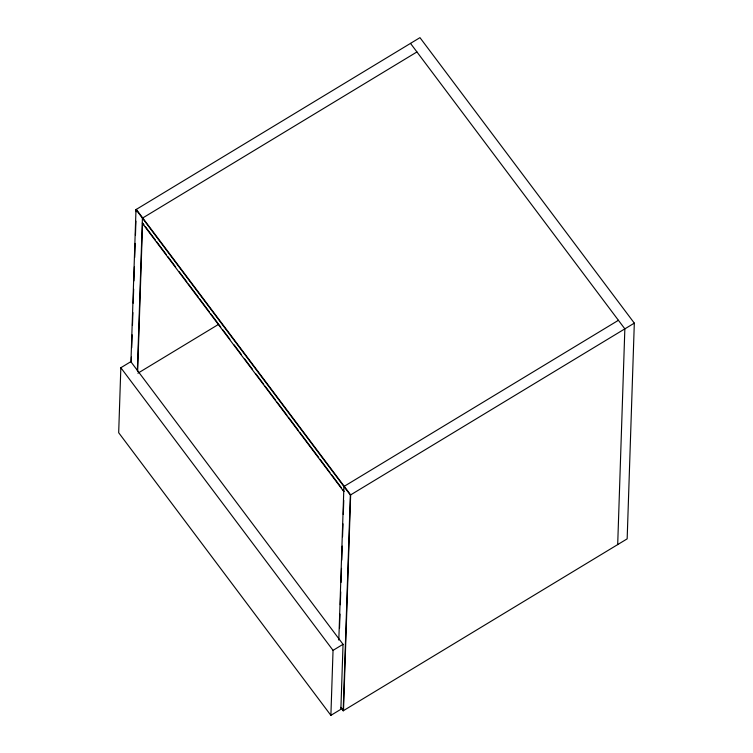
<?xml version="1.0" encoding="UTF-8"?>
<svg xmlns="http://www.w3.org/2000/svg" width="753" height="753" viewBox="0 0 753 753"><rect width="100%" height="100%" fill="white"/><g stroke="black" fill="none" stroke-linecap="round" stroke-linejoin="round"><path stroke-width="1.13" d="M120.838 367.728L118.682 432.721L330.887 715.35L340.874 709.298L343.039 644.304L130.834 361.675L120.838 367.728L333.042 650.357L330.887 715.35M130.937 362.005L135.992 209.588L419.967 37.65L634.318 323.131L627.164 538.856L343.189 710.794L340.61 707.368M131.257 361.807L131.408 357.12M131.719 347.745L132.151 334.84M132.462 325.465L132.886 312.57M133.196 303.186L133.667 289.124M133.94 280.916L134.401 266.844M134.712 257.46L135.182 243.398M135.455 235.19L135.917 221.118M136.237 211.744L136.312 209.39L350.653 494.872L343.5 710.606L341.57 708.036M137.366 370.57L142.421 218.154L416.936 51.948M137.648 371.549L142.543 223.82M338.812 640.088L343.914 486.504L618.42 320.298M339.518 628.171L339.989 614.109M340.3 604.725L340.723 591.83M341.034 582.445L341.504 568.383M341.777 560.176L342.239 546.104M342.549 536.729L342.982 523.824M343.293 514.45L343.763 500.378M343.189 710.794L350.343 495.069L135.992 209.588M617.695 544.588L624.849 328.863L410.507 43.382M137.903 373.206L218.248 324.552M350.343 495.069L634.318 323.131M333.042 650.357L343.039 644.304M142.571 222.935L143.983 224.818M145.395 226.691L155.259 239.831M156.662 241.704L166.526 254.843M167.938 256.717L175.684 267.033M179.205 271.729L186.96 282.046M188.363 283.928L198.227 297.059M199.639 298.941L209.503 312.071M210.915 313.954L220.77 327.084M222.888 329.899L229.929 339.283M234.164 344.912L241.205 354.296M244.725 358.993L252.481 369.309M256.001 374.006L263.748 384.322M265.16 386.204L275.72 400.276M277.132 402.149L286.997 415.289M288.408 417.162L298.273 430.302M299.675 432.175L318.698 457.513M320.11 459.386L329.974 472.526M331.376 474.399L341.241 487.539M342.653 489.412L344.065 491.285M142.261 223.133L343.745 491.483"/></g></svg>
